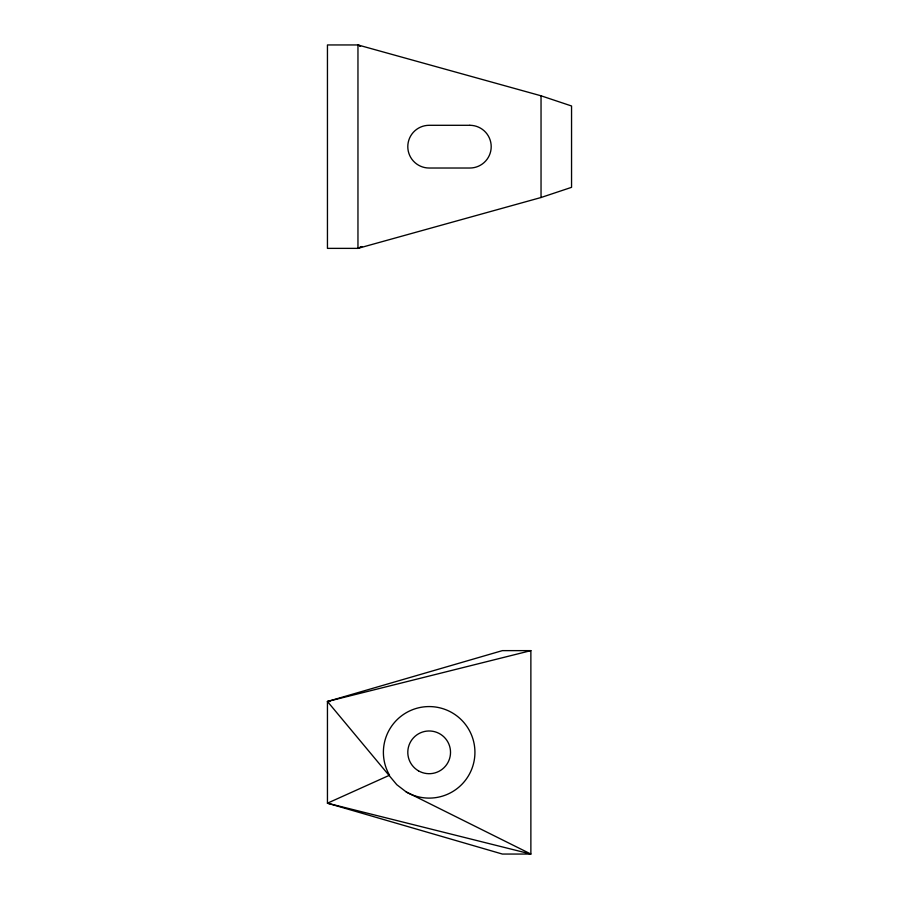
<?xml version="1.0" encoding="UTF-8"?>
<svg xmlns="http://www.w3.org/2000/svg" width="899" height="899" viewBox="0 0 899 899"><rect width="100%" height="100%" fill="white"/><g stroke="black" fill="none" stroke-linecap="round" stroke-linejoin="round"><path stroke-width="1.35" d="M360.521 46.107L357.959 44.95L357.959 248.371L541.041 197.51L571.55 187.34L571.55 105.981L541.041 95.8L357.959 44.95L327.45 44.95L327.45 248.371L357.959 248.371L361.758 246.551M357.959 248.371L361.803 246.629M406.269 791.974A45.77 45.77 0 0 0 474.234 760.284A45.77 45.77 0 0 0 421.215 707.266A45.77 45.77 0 0 0 389.525 775.23L327.45 803.2L530.871 854.05L406.269 791.974L396.796 784.703L327.45 701.49L502.384 650.629L530.871 650.629L530.871 854.05L502.384 854.05L327.45 803.2L327.45 701.49L530.871 650.629M327.45 701.49L330.158 701.49M357.959 44.95L360.488 46.164M541.041 95.8L541.041 197.51M469.84 125.298L429.16 125.298A21.362 21.362 0 0 0 407.798 146.661A21.362 21.362 0 0 0 429.16 168.023L469.84 168.023A21.362 21.362 0 0 0 491.202 146.661A21.362 21.362 0 0 0 469.84 125.298M418.473 770.836A21.362 21.362 0 0 0 450.523 752.339A21.362 21.362 0 0 0 418.473 733.842A21.362 21.362 0 0 0 418.473 770.836"/></g></svg>
